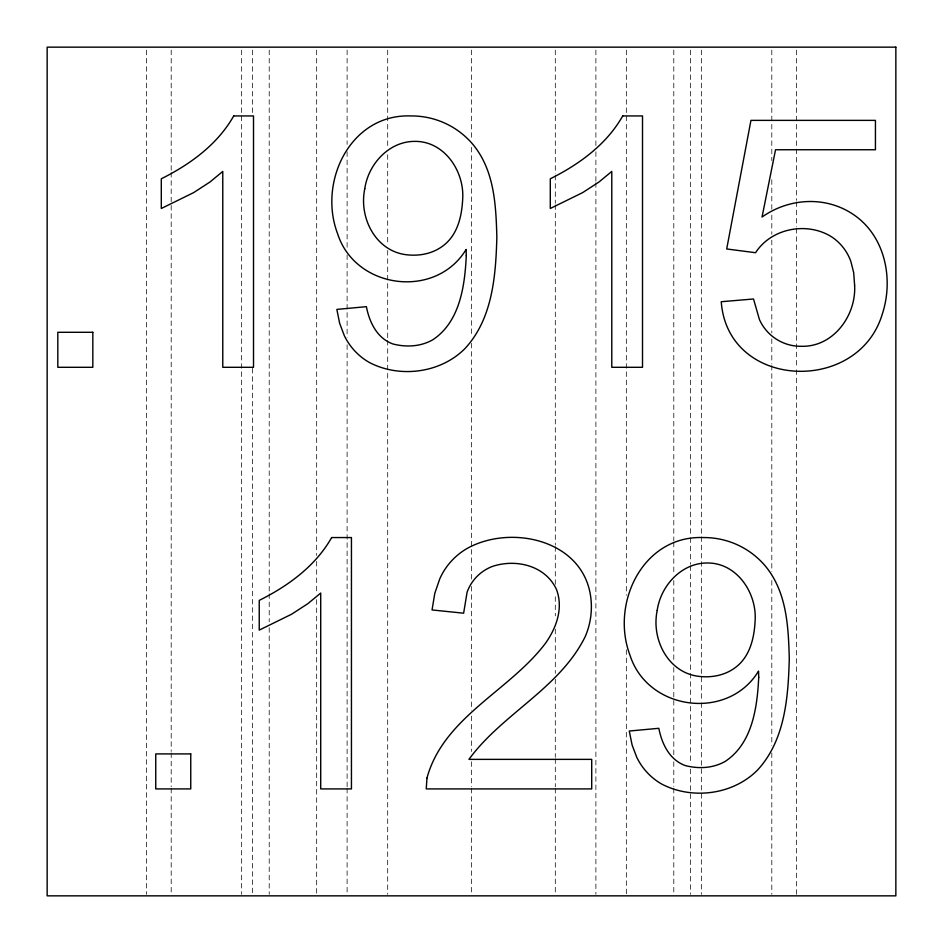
<?xml version="1.0" encoding="UTF-8"?>
<svg xmlns="http://www.w3.org/2000/svg" width="943" height="943" viewBox="0 0 943 943"><rect width="100%" height="100%" fill="white"/><g stroke="black" fill="none" stroke-linecap="round" stroke-linejoin="round"><path stroke-width="0.71" stroke-dasharray="4.71 3.54" d="M796.552 50.097L796.552 200.387M796.552 201.861L796.552 226.909M796.552 228.383L796.552 368.359M796.552 369.833L796.552 894.377M771.81 50.097L771.81 160.605M771.81 179.759L771.81 209.228M771.81 215.122L771.81 234.277M771.81 240.17L771.81 332.997M771.81 338.891L771.81 363.939M771.81 365.412L771.81 571.694M771.81 580.534L771.81 745.559M771.81 752.927L771.81 894.377M701.344 50.097L701.344 701.356M701.344 702.83L701.344 894.377M690.465 50.097L690.465 536.331M690.465 537.805L690.465 564.327M690.465 565.8L690.465 671.887M690.465 673.361L690.465 763.241M690.465 769.134L690.465 894.377M673.797 50.097L673.797 540.752M673.797 542.225L673.797 574.641M673.797 580.534L673.797 661.573M673.797 667.467L673.797 755.873M673.797 761.767L673.797 786.816M673.797 788.289L673.797 894.377M626.329 50.097L626.329 595.269M626.329 649.786L626.329 894.377M595.893 50.097L595.893 145.87M595.893 151.764L595.893 181.233M595.893 182.706L595.893 894.377M555.297 50.097L555.297 173.866M555.297 175.339L555.297 203.334M555.297 204.808L555.297 545.172M555.297 546.645L555.297 584.955M555.297 596.742L555.297 615.897M555.297 629.158L555.297 673.361M555.297 679.255L555.297 757.347M555.297 758.82L555.297 786.816M555.297 788.289L555.297 894.377M471.5 50.097L471.5 139.977M471.5 147.344L471.5 335.944M471.5 343.311L471.5 579.061M471.5 586.428L471.5 710.197M471.5 716.091L471.5 751.453M471.5 761.767L471.5 786.816M471.5 788.289L471.5 894.377M387.703 50.097L387.703 147.344M387.703 154.711L387.703 244.591M387.703 250.484L387.703 338.891M387.703 340.364L387.703 894.377M347.107 50.097L347.107 144.397M347.107 151.764L347.107 247.537M347.107 254.905L347.107 337.417M347.107 344.784L347.107 786.816M347.107 788.289L347.107 894.377M316.671 50.097L316.671 555.486M316.671 561.38L316.671 592.322M316.671 599.689L316.671 894.377M269.203 50.097L269.203 592.322M269.203 593.795L269.203 621.791M269.203 627.684L269.203 894.377M252.535 50.097L252.535 114.928M252.535 368.359L252.535 894.377M241.656 50.097L241.656 894.377M171.19 50.097L171.19 170.919M171.19 172.392L171.19 751.453M171.19 752.927L171.19 786.816M171.19 788.289L171.19 894.377M146.448 50.097L146.448 894.377"/><path stroke-width="1.41" d="M466.29 255.624C464.84 285.694 460.031 321.822 432.731 339.81C420.554 346.718 406.185 347.413 392.818 343.947C376.988 338.148 369.42 322.247 366.391 306.675L336.851 309.41L339.657 323.355L344.313 335.649A61.731 61.731 0 0 0 369.196 362.395C399.749 378.426 440.629 373.192 465.099 348.439C492.67 318.616 495.782 275.627 496.855 237.011C495.947 205.15 494.45 171.013 473.421 145.033A80.202 80.202 0 0 0 410.959 115.942C350.395 113.608 317.815 181.964 337.618 233.758C355.346 289.183 435.701 299.638 466.113 249.471L466.29 255.624M758.726 677.239C757.264 707.309 752.467 743.449 725.167 761.425C712.979 768.333 698.622 769.028 685.255 765.563C669.424 759.763 661.856 743.862 658.827 728.302L629.276 731.025L632.093 744.97L636.749 757.264A61.731 61.731 0 0 0 661.632 784.022C692.174 800.041 733.065 794.819 757.535 770.054C785.106 740.231 788.218 697.254 789.291 658.627C788.383 626.765 786.886 592.628 765.846 566.649A80.202 80.202 0 0 0 703.395 537.557C642.831 535.223 610.251 603.579 630.054 655.385C647.782 710.798 728.137 721.254 758.549 671.086L758.726 677.239M426.967 778.034L426.236 788.914L591.709 788.914L591.709 759.374L468.93 759.374C502.265 713.733 559.576 688.52 585.226 636.596A75.039 75.039 0 0 0 590.059 592.876C579.662 539.384 510.894 524.803 467.964 547.977A65.81 65.81 0 0 0 439.78 578.813L434.794 593.336L432.047 609.956L463.638 613.198L467.091 592.204A43.072 43.072 0 0 1 492.67 566.33C516.234 558.598 545.514 565.6 556.511 589.528C563.49 608.247 556.488 627.802 545.431 643.338C509.562 690.913 443.623 717.045 426.967 778.034M854.606 285.163C856.456 315.245 833.529 347.024 801.668 346.293A45.217 45.217 0 0 1 759.469 319.642L753.516 298.99L721.242 301.725C727.713 389.73 858.271 394.716 882.271 314.113C893.94 278.916 885.088 235.326 852.767 214.096C825.101 195.755 788.843 198.077 762.05 217.031L775.535 149.748L875.434 149.748L875.434 120.374L750.946 120.374L726.699 248.964L755.567 252.724C771.409 227.97 807.479 221.393 831.879 237.023A49.107 49.107 0 0 1 850.916 261.635L853.686 272.704L854.606 285.163M364.776 188.789C358.894 216.407 374.288 249.011 403.698 254.351C416.723 256.52 430.633 254.539 441.607 246.877C457.331 236.151 461.822 216.843 462.695 198.926C464.475 171.284 444.377 140.99 414.72 141.379C388.905 141.332 368.218 164.271 364.776 188.789M657.212 610.404C651.33 638.022 666.725 670.626 696.134 675.966C709.148 678.135 723.057 676.155 734.043 668.493C749.768 657.766 754.259 638.458 755.131 620.541C756.911 592.911 736.813 562.606 707.144 562.995C681.341 562.947 660.654 585.886 657.212 610.404M233.699 115.942C217.597 144.468 190.121 164.4 161.3 178.781L161.3 208.486L193.657 192.608L209.947 182.023L222.772 171.437L222.772 367.298L253.514 367.298L253.514 115.942L233.699 115.942M331.641 537.557C315.528 566.083 288.063 586.016 259.231 600.396L259.231 630.113L291.599 614.223L307.878 603.638L320.714 593.053L320.714 788.914L351.444 788.914L351.444 537.557L331.641 537.557M622.71 115.942C606.597 144.468 579.132 164.4 550.299 178.781L550.299 208.486L582.668 192.608L598.946 182.023L611.783 171.437L611.783 367.298L642.513 367.298L642.513 115.942L622.71 115.942M895.85 47.15L47.15 47.15L47.15 895.85L895.85 895.85L895.85 47.15M92.827 332.29L57.818 332.29L57.818 367.298L92.827 367.298L92.827 332.29M190.757 753.917L155.748 753.917L155.748 788.914L190.757 788.914L190.757 753.917"/></g></svg>
